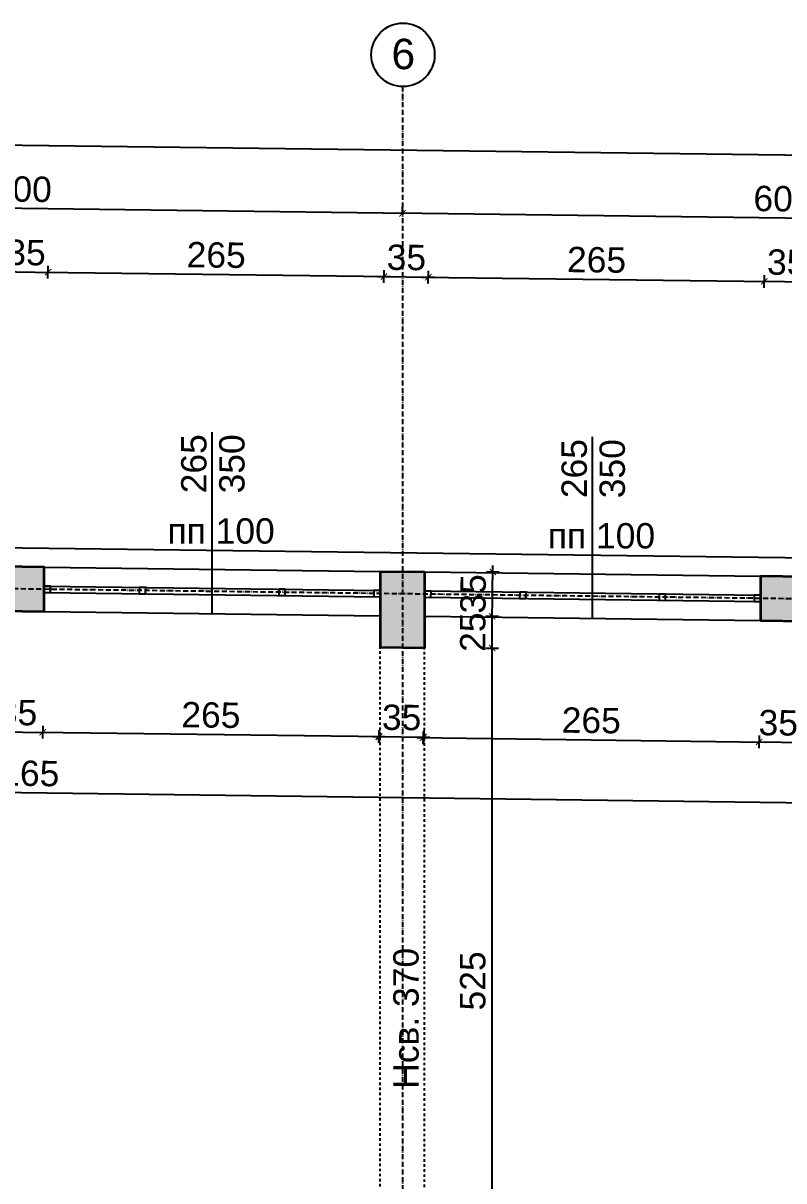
# Model space of a CAD drawing. Header units: inches. Extents: x -72385 to 39588, y -6525 to 66685.
# Drawn here: x -49284 to -48684, y 9605 to 10518 of the extents above; entities that cross this region are included whole.
import ezdxf

# ---------------------------------------------------------------- set-up
doc = ezdxf.new("R2010")
doc.units = ezdxf.units.IN
doc.header["$MEASUREMENT"] = 0
doc.linetypes.add('DashDot', pattern=[0.6, 0.4, -0.1, 0, -0.1])
doc.linetypes.add('Hidden', pattern=[0.4, 0.2, -0.2])
for name, color, linetype, lineweight in [('Изгледни линии', 253, 'Continuous', 25), ('Надписи Hсв', 252, 'Continuous', 25), ('Надписи коти външни', 252, 'Continuous', 25), ('Надписи коти вътрешни', 252, 'Continuous', 25), ('Надписи Оси', 252, 'Continuous', 25), ('Надписи прозорци', 252, 'Continuous', 25), ('Оси', 252, 'DashDot', 25), ('Прозорци', 251, 'Continuous', 25), ('Пунктир', 253, 'Hidden', 25), ('Разрезни линии', 7, 'Continuous', 35), ('Щрих стени', 254, 'Continuous', 25)]:
    doc.layers.add(name, color=color, linetype=linetype, lineweight=lineweight)
doc.styles.add('Arial Regular', font='arial.ttf')
doc.styles.get("Standard").update_dxf_attribs({"font": 'arial.ttf'})
doc.dimstyles.new('Annotative', dxfattribs={"dimscale": 0, "dimtxt": 20, "dimasz": 5, "dimexe": 5, "dimexo": 5, "dimgap": 5, "dimtad": 1, "dimdec": 0, "dimzin": 0, "dimdsep": 46, "dimtxsty": 'Standard', "dimblk": 'ARCHTICK', "dimcen": 5, "dimdle": 5, "dimadec": 0, "dimazin": 0, "dimtfac": 1, "dimtdec": 0, "dimtofl": 0, "dimtmove": 0, "dimatfit": 3, "dimldrblk": 'ARCHTICK', "dimfxl": 5, "dimfxlon": 1, "dimtolj": 1, "dimtzin": 0, "dimarcsym": 1})

# ---------------------------------------------------------------- blocks, each defined once
blk = doc.blocks.new('_ArchTick')
at = {"color": 0, "linetype": 'ByBlock', "const_width": 0.15}
blk.add_lwpolyline([(-0.5, -0.5), (0.5, 0.5)], dxfattribs=at)
blk = doc.blocks.new('*D609')
at = {"layer": 'Defpoints', "color": 0, "ltscale": 50, "transparency": 16777216}
for p in [(-51367.34, 10080.39), (-47202.34, 10027.37), (-47204.16, 9884.3)]:
    blk.add_point(p, dxfattribs=at)
at = {"layer": 'Надписи коти вътрешни', "color": 0, "lineweight": -2, "ltscale": 50, "transparency": 16777216}
for p, q in [((-51369.1, 9942.32), (-51369.22, 9932.32)), ((-51374.16, 9937.39), (-47199.16, 9884.24)), ((-47204.1, 9889.3), (-47204.22, 9879.3))]:
    blk.add_line(p, q, dxfattribs=at)
at = {"layer": 'Надписи коти вътрешни', "color": 0, "lineweight": -2, "ltscale": 50, "transparency": 16777216, "xscale": 5, "yscale": 5, "zscale": 5}
for p, rotation in [((-51369.16, 9937.32), 179.2706286525473), ((-47204.16, 9884.3), 359.2706286525473)]:
    blk.add_blockref('_ArchTick', p, dxfattribs=dict(at, rotation=rotation))
at = {"layer": 'Надписи коти вътрешни', "color": 0, "ltscale": 50, "transparency": 16777216, "insert": (-49286.47, 9926.02), "char_height": 20, "attachment_point": 5, "rotation": 359.27063}
blk.add_mtext('\\A1;4165', dxfattribs=at)
blk = doc.blocks.new('*D629')
at = {"layer": 'Defpoints', "color": 0, "ltscale": 50, "transparency": 16777216}
for p in [(-49302.34, 10054.55), (-49267.34, 10054.1), (-49268.56, 9958.39)]:
    blk.add_point(p, dxfattribs=at)
at = {"layer": 'Надписи коти вътрешни', "color": 0, "lineweight": -2, "ltscale": 50, "transparency": 16777216}
for p, q in [((-49303.49, 9963.84), (-49303.62, 9953.84)), ((-49268.49, 9963.39), (-49268.62, 9953.39)), ((-49308.56, 9958.9), (-49263.56, 9958.33))]:
    blk.add_line(p, q, dxfattribs=at)
at = {"layer": 'Надписи коти вътрешни', "color": 0, "lineweight": -2, "ltscale": 50, "transparency": 16777216, "xscale": 5, "yscale": 5, "zscale": 5}
for p, rotation in [((-49303.56, 9958.84), 179.2706286525581), ((-49268.56, 9958.39), 359.2706286525582)]:
    blk.add_blockref('_ArchTick', p, dxfattribs=dict(at, rotation=rotation))
at = {"layer": 'Надписи коти вътрешни', "color": 0, "ltscale": 50, "transparency": 16777216, "insert": (-49288.36, 9973.86), "char_height": 20, "attachment_point": 5, "rotation": 359.27063}
blk.add_mtext('\\A1;35', dxfattribs=at)
blk = doc.blocks.new('*D630')
at = {"layer": 'Defpoints', "color": 0, "ltscale": 50, "transparency": 16777216}
for p in [(-49267.34, 10054.1), (-49002.34, 10050.73), (-49003.56, 9955.02)]:
    blk.add_point(p, dxfattribs=at)
at = {"layer": 'Надписи коти вътрешни', "color": 0, "lineweight": -2, "ltscale": 50, "transparency": 16777216}
for p, q in [((-49268.49, 9963.39), (-49268.62, 9953.39)), ((-49003.49, 9960.02), (-49003.62, 9950.02)), ((-49273.56, 9958.46), (-48998.56, 9954.96))]:
    blk.add_line(p, q, dxfattribs=at)
at = {"layer": 'Надписи коти вътрешни', "color": 0, "lineweight": -2, "ltscale": 50, "transparency": 16777216, "xscale": 5, "yscale": 5, "zscale": 5}
for p, rotation in [((-49268.56, 9958.39), 179.270628652547), ((-49003.56, 9955.02), 359.270628652547)]:
    blk.add_blockref('_ArchTick', p, dxfattribs=dict(at, rotation=rotation))
at = {"layer": 'Надписи коти вътрешни', "color": 0, "ltscale": 50, "transparency": 16777216, "insert": (-49135.86, 9971.92), "char_height": 20, "attachment_point": 5, "rotation": 359.27063}
blk.add_mtext('\\A1;265', dxfattribs=at)
blk = doc.blocks.new('*D631')
at = {"layer": 'Defpoints', "color": 0, "ltscale": 50, "transparency": 16777216}
for p in [(-49002.34, 10015.73), (-48967.34, 10015.28), (-48968.11, 9954.57)]:
    blk.add_point(p, dxfattribs=at)
at = {"layer": 'Надписи коти вътрешни', "color": 0, "lineweight": -2, "ltscale": 50, "transparency": 16777216}
for p, q in [((-49003.05, 9960.01), (-49003.17, 9950.01)), ((-49008.11, 9955.08), (-48963.11, 9954.5)), ((-48968.05, 9959.57), (-48968.17, 9949.57))]:
    blk.add_line(p, q, dxfattribs=at)
at = {"layer": 'Надписи коти вътрешни', "color": 0, "lineweight": -2, "ltscale": 50, "transparency": 16777216, "xscale": 5, "yscale": 5, "zscale": 5}
for p, rotation in [((-49003.11, 9955.01), 179.2706286525403), ((-48968.11, 9954.57), 359.2706286525403)]:
    blk.add_blockref('_ArchTick', p, dxfattribs=dict(at, rotation=rotation))
at = {"layer": 'Надписи коти вътрешни', "color": 0, "ltscale": 50, "transparency": 16777216, "insert": (-48985.42, 9970.01), "char_height": 20, "attachment_point": 5, "rotation": 359.27063}
blk.add_mtext('\\A1;35', dxfattribs=at)
blk = doc.blocks.new('*D632')
at = {"layer": 'Defpoints', "color": 0, "ltscale": 50, "transparency": 16777216}
for p in [(-48967.34, 10049.84), (-48702.34, 10046.47), (-48703.56, 9950.75)]:
    blk.add_point(p, dxfattribs=at)
at = {"layer": 'Надписи коти вътрешни', "color": 0, "lineweight": -2, "ltscale": 50, "transparency": 16777216}
for p, q in [((-48973.56, 9954.19), (-48698.56, 9950.69)), ((-48968.49, 9959.13), (-48968.62, 9949.13)), ((-48703.49, 9955.75), (-48703.62, 9945.76))]:
    blk.add_line(p, q, dxfattribs=at)
at = {"layer": 'Надписи коти вътрешни', "color": 0, "lineweight": -2, "ltscale": 50, "transparency": 16777216, "xscale": 5, "yscale": 5, "zscale": 5}
for p, rotation in [((-48968.56, 9954.13), 179.270628652547), ((-48703.56, 9950.75), 359.270628652547)]:
    blk.add_blockref('_ArchTick', p, dxfattribs=dict(at, rotation=rotation))
at = {"layer": 'Надписи коти вътрешни', "color": 0, "ltscale": 50, "transparency": 16777216, "insert": (-48835.86, 9967.65), "char_height": 20, "attachment_point": 5, "rotation": 359.27063}
blk.add_mtext('\\A1;265', dxfattribs=at)
blk = doc.blocks.new('*D633')
at = {"layer": 'Defpoints', "color": 0, "ltscale": 50, "transparency": 16777216}
for p in [(-48702.34, 10046.47), (-48667.34, 10046.02), (-48668.56, 9950.31)]:
    blk.add_point(p, dxfattribs=at)
at = {"layer": 'Надписи коти вътрешни', "color": 0, "lineweight": -2, "ltscale": 50, "transparency": 16777216}
for p, q in [((-48708.56, 9950.82), (-48663.56, 9950.25)), ((-48703.49, 9955.75), (-48703.62, 9945.76)), ((-48668.49, 9955.31), (-48668.62, 9945.31))]:
    blk.add_line(p, q, dxfattribs=at)
at = {"layer": 'Надписи коти вътрешни', "color": 0, "lineweight": -2, "ltscale": 50, "transparency": 16777216, "xscale": 5, "yscale": 5, "zscale": 5}
for p, rotation in [((-48703.56, 9950.75), 179.2706286525581), ((-48668.56, 9950.31), 359.2706286525582)]:
    blk.add_blockref('_ArchTick', p, dxfattribs=dict(at, rotation=rotation))
at = {"layer": 'Надписи коти вътрешни', "color": 0, "ltscale": 50, "transparency": 16777216, "insert": (-48688.36, 9965.78), "char_height": 20, "attachment_point": 5, "rotation": 359.27063}
blk.add_mtext('\\A1;35', dxfattribs=at)
blk = doc.blocks.new('*D987')
at = {"layer": 'Defpoints', "color": 0, "ltscale": 50, "transparency": 16777216}
for p in [(-48967.34, 10024.84), (-48914, 10024.84), (-48967.34, 9499.79)]:
    blk.add_point(p, dxfattribs=at)
at = {"layer": 'Надписи коти вътрешни', "color": 0, "lineweight": -2, "ltscale": 50, "transparency": 16777216}
for p, q in [((-48919, 10024.84), (-48909, 10024.84)), ((-48914, 9494.79), (-48914, 10029.84)), ((-48919, 9499.79), (-48909, 9499.79))]:
    blk.add_line(p, q, dxfattribs=at)
at = {"layer": 'Надписи коти вътрешни', "color": 0, "lineweight": -2, "ltscale": 50, "transparency": 16777216, "xscale": 5, "yscale": 5, "zscale": 5}
for p, rotation in [((-48914, 10024.84), 90), ((-48914, 9499.79), 270)]:
    blk.add_blockref('_ArchTick', p, dxfattribs=dict(at, rotation=rotation))
at = {"layer": 'Надписи коти вътрешни', "color": 0, "ltscale": 50, "transparency": 16777216, "insert": (-48929.21, 9762.32), "char_height": 20, "attachment_point": 5, "rotation": 90}
blk.add_mtext('\\A1;525', dxfattribs=at)
blk = doc.blocks.new('*D988')
at = {"layer": 'Defpoints', "color": 0, "ltscale": 50, "transparency": 16777216}
for p in [(-48967.34, 10049.84), (-48914, 10049.84), (-48967.34, 10024.84)]:
    blk.add_point(p, dxfattribs=at)
at = {"layer": 'Надписи коти вътрешни', "color": 0, "lineweight": -2, "ltscale": 50, "transparency": 16777216}
for p, q in [((-48914, 10019.84), (-48914, 10054.84)), ((-48919, 10049.84), (-48909, 10049.84)), ((-48919, 10024.84), (-48909, 10024.84))]:
    blk.add_line(p, q, dxfattribs=at)
at = {"layer": 'Надписи коти вътрешни', "color": 0, "lineweight": -2, "ltscale": 50, "transparency": 16777216, "xscale": 5, "yscale": 5, "zscale": 5}
for p, rotation in [((-48914, 10049.84), 90), ((-48914, 10024.84), 270)]:
    blk.add_blockref('_ArchTick', p, dxfattribs=dict(at, rotation=rotation))
at = {"layer": 'Надписи коти вътрешни', "color": 0, "ltscale": 50, "transparency": 16777216, "insert": (-48929.21, 10037.34), "char_height": 20, "attachment_point": 5, "rotation": 90}
blk.add_mtext('\\A1;25', dxfattribs=at)
blk = doc.blocks.new('*D6170')
at = {"layer": 'Defpoints', "color": 0, "ltscale": 50, "transparency": 16777216}
for p in [(-49264.38, 10321.14), (-49302.34, 10089.11), (-49267.34, 10088.66)]:
    blk.add_point(p, dxfattribs=at)
at = {"layer": 'Надписи коти външни', "color": 0, "lineweight": -2, "ltscale": 50, "transparency": 16777216}
for p, q in [((-49299.44, 10316.59), (-49299.31, 10326.59)), ((-49264.44, 10316.14), (-49264.31, 10326.14)), ((-49304.38, 10321.65), (-49259.38, 10321.08))]:
    blk.add_line(p, q, dxfattribs=at)
at = {"layer": 'Надписи коти външни', "color": 0, "lineweight": -2, "ltscale": 50, "transparency": 16777216, "xscale": 5, "yscale": 5, "zscale": 5}
for p, rotation in [((-49299.38, 10321.59), 179.2706286525403), ((-49264.38, 10321.14), 359.2706286525403)]:
    blk.add_blockref('_ArchTick', p, dxfattribs=dict(at, rotation=rotation))
at = {"layer": 'Надписи коти външни', "color": 0, "ltscale": 50, "transparency": 16777216, "insert": (-49281.68, 10336.58), "char_height": 20, "attachment_point": 5, "rotation": 359.27063}
blk.add_mtext('\\A1;35', dxfattribs=at)
blk = doc.blocks.new('*D6171')
at = {"layer": 'Defpoints', "color": 0, "ltscale": 50, "transparency": 16777216}
for p in [(-48999.38, 10317.77), (-49267.34, 10088.66), (-49002.34, 10085.29)]:
    blk.add_point(p, dxfattribs=at)
at = {"layer": 'Надписи коти външни', "color": 0, "lineweight": -2, "ltscale": 50, "transparency": 16777216}
for p, q in [((-49264.44, 10316.14), (-49264.31, 10326.14)), ((-49269.38, 10321.21), (-48994.38, 10317.7)), ((-48999.44, 10312.77), (-48999.31, 10322.77))]:
    blk.add_line(p, q, dxfattribs=at)
at = {"layer": 'Надписи коти външни', "color": 0, "lineweight": -2, "ltscale": 50, "transparency": 16777216, "xscale": 5, "yscale": 5, "zscale": 5}
for p, rotation in [((-49264.38, 10321.14), 179.2706286525463), ((-48999.38, 10317.77), 359.2706286525462)]:
    blk.add_blockref('_ArchTick', p, dxfattribs=dict(at, rotation=rotation))
at = {"layer": 'Надписи коти външни', "color": 0, "ltscale": 50, "transparency": 16777216, "insert": (-49131.68, 10334.67), "char_height": 20, "attachment_point": 5, "rotation": 359.27063}
blk.add_mtext('\\A1;265', dxfattribs=at)
blk = doc.blocks.new('*D6172')
at = {"layer": 'Defpoints', "color": 0, "ltscale": 50, "transparency": 16777216}
for p in [(-48964.38, 10317.32), (-49002.34, 10085.29), (-48967.34, 10084.84)]:
    blk.add_point(p, dxfattribs=at)
at = {"layer": 'Надписи коти външни', "color": 0, "lineweight": -2, "ltscale": 50, "transparency": 16777216}
for p, q in [((-49004.38, 10317.83), (-48959.38, 10317.26)), ((-48999.44, 10312.77), (-48999.31, 10322.77)), ((-48964.44, 10312.32), (-48964.31, 10322.32))]:
    blk.add_line(p, q, dxfattribs=at)
at = {"layer": 'Надписи коти външни', "color": 0, "lineweight": -2, "ltscale": 50, "transparency": 16777216, "xscale": 5, "yscale": 5, "zscale": 5}
for p, rotation in [((-48999.38, 10317.77), 179.2706286525403), ((-48964.38, 10317.32), 359.2706286525403)]:
    blk.add_blockref('_ArchTick', p, dxfattribs=dict(at, rotation=rotation))
at = {"layer": 'Надписи коти външни', "color": 0, "ltscale": 50, "transparency": 16777216, "insert": (-48981.68, 10332.76), "char_height": 20, "attachment_point": 5, "rotation": 359.27063}
blk.add_mtext('\\A1;35', dxfattribs=at)
blk = doc.blocks.new('*D6173')
at = {"layer": 'Defpoints', "color": 0, "ltscale": 50, "transparency": 16777216}
for p in [(-48699.38, 10313.95), (-48967.34, 10084.84), (-48702.34, 10081.47)]:
    blk.add_point(p, dxfattribs=at)
at = {"layer": 'Надписи коти външни', "color": 0, "lineweight": -2, "ltscale": 50, "transparency": 16777216}
for p, q in [((-48969.38, 10317.39), (-48694.38, 10313.89)), ((-48964.44, 10312.32), (-48964.31, 10322.32)), ((-48699.44, 10308.95), (-48699.31, 10318.95))]:
    blk.add_line(p, q, dxfattribs=at)
at = {"layer": 'Надписи коти външни', "color": 0, "lineweight": -2, "ltscale": 50, "transparency": 16777216, "xscale": 5, "yscale": 5, "zscale": 5}
for p, rotation in [((-48964.38, 10317.32), 179.270628652547), ((-48699.38, 10313.95), 359.270628652547)]:
    blk.add_blockref('_ArchTick', p, dxfattribs=dict(at, rotation=rotation))
at = {"layer": 'Надписи коти външни', "color": 0, "ltscale": 50, "transparency": 16777216, "insert": (-48831.68, 10330.85), "char_height": 20, "attachment_point": 5, "rotation": 359.27063}
blk.add_mtext('\\A1;265', dxfattribs=at)
blk = doc.blocks.new('*D6159')
at = {"layer": 'Defpoints', "color": 0, "ltscale": 50, "transparency": 16777216}
for p in [(-48664.38, 10313.5), (-48702.34, 10081.47), (-48667.34, 10081.02)]:
    blk.add_point(p, dxfattribs=at)
at = {"layer": 'Надписи коти външни', "color": 0, "lineweight": -2, "ltscale": 50, "transparency": 16777216}
for p, q in [((-48699.44, 10308.95), (-48699.31, 10318.95)), ((-48664.44, 10308.5), (-48664.31, 10318.5)), ((-48704.38, 10314.01), (-48659.38, 10313.44))]:
    blk.add_line(p, q, dxfattribs=at)
at = {"layer": 'Надписи коти външни', "color": 0, "lineweight": -2, "ltscale": 50, "transparency": 16777216, "xscale": 5, "yscale": 5, "zscale": 5}
for p, rotation in [((-48699.38, 10313.95), 179.2706286525463), ((-48664.38, 10313.5), 359.2706286525462)]:
    blk.add_blockref('_ArchTick', p, dxfattribs=dict(at, rotation=rotation))
at = {"layer": 'Надписи коти външни', "color": 0, "ltscale": 50, "transparency": 16777216, "insert": (-48681.68, 10328.94), "char_height": 20, "attachment_point": 5, "rotation": 359.27063}
blk.add_mtext('\\A1;35', dxfattribs=at)
blk = doc.blocks.new('*D6209')
at = {"layer": 'Defpoints', "color": 0, "ltscale": 50, "transparency": 16777216}
for p in [(-48984.84, 10367.59), (-48984.84, 10367.59), (-48384.84, 10359.99)]:
    blk.add_point(p, dxfattribs=at)
at = {"layer": 'Надписи коти външни', "color": 0, "lineweight": -2, "ltscale": 50, "transparency": 16777216}
for p, q in [((-48984.84, 10367.59), (-48984.77, 10372.59)), ((-48379.84, 10359.93), (-48989.84, 10367.65)), ((-48384.84, 10359.99), (-48384.77, 10364.99))]:
    blk.add_line(p, q, dxfattribs=at)
at = {"layer": 'Надписи коти външни', "color": 0, "lineweight": -2, "ltscale": 50, "transparency": 16777216, "xscale": 5, "yscale": 5, "zscale": 5}
for p, rotation in [((-48984.84, 10367.59), 179.2746527504725), ((-48384.84, 10359.99), 359.2746527504724)]:
    blk.add_blockref('_ArchTick', p, dxfattribs=dict(at, rotation=rotation))
at = {"layer": 'Надписи коти външни', "color": 0, "ltscale": 50, "transparency": 16777216, "insert": (-48684.64, 10379), "char_height": 20, "attachment_point": 5, "rotation": 359.27465}
blk.add_mtext('\\A1;600', dxfattribs=at)
blk = doc.blocks.new('*D6236')
at = {"layer": 'Defpoints', "color": 0, "ltscale": 50, "transparency": 16777216}
for p in [(-49584.84, 10375.23), (-49584.84, 10375.23), (-48984.84, 10367.59)]:
    blk.add_point(p, dxfattribs=at)
at = {"layer": 'Надписи коти външни', "color": 0, "lineweight": -2, "ltscale": 50, "transparency": 16777216}
for p, q in [((-49584.84, 10375.23), (-49584.77, 10380.23)), ((-48979.84, 10367.52), (-49589.84, 10375.29)), ((-48984.84, 10367.59), (-48984.77, 10372.59))]:
    blk.add_line(p, q, dxfattribs=at)
at = {"layer": 'Надписи коти външни', "color": 0, "lineweight": -2, "ltscale": 50, "transparency": 16777216, "xscale": 5, "yscale": 5, "zscale": 5}
for p, rotation in [((-49584.84, 10375.23), 179.2706286525473), ((-48984.84, 10367.59), 359.2706286525473)]:
    blk.add_blockref('_ArchTick', p, dxfattribs=dict(at, rotation=rotation))
at = {"layer": 'Надписи коти външни', "color": 0, "ltscale": 50, "transparency": 16777216, "insert": (-49284.64, 10386.62), "char_height": 20, "attachment_point": 5, "rotation": 359.27063}
blk.add_mtext('\\A1;600', dxfattribs=at)
blk = doc.blocks.new('*D6241')
at = {"layer": 'Defpoints', "color": 0, "ltscale": 50, "transparency": 16777216}
for p in [(-40218.1, 10305.99), (-52317.34, 10127.49), (-40222.34, 9973.51)]:
    blk.add_point(p, dxfattribs=at)
at = {"layer": 'Надписи коти външни', "color": 0, "lineweight": -2, "ltscale": 50, "transparency": 16777216}
for p, q in [((-52313.17, 10454.96), (-52313.04, 10464.96)), ((-52318.1, 10460.03), (-40213.11, 10305.92)), ((-40218.17, 10300.99), (-40218.04, 10310.99))]:
    blk.add_line(p, q, dxfattribs=at)
at = {"layer": 'Надписи коти външни', "color": 0, "lineweight": -2, "ltscale": 50, "transparency": 16777216, "xscale": 5, "yscale": 5, "zscale": 5}
for p, rotation in [((-52313.1, 10459.96), 179.2706286525472), ((-40218.1, 10305.99), 359.2706286525473)]:
    blk.add_blockref('_ArchTick', p, dxfattribs=dict(at, rotation=rotation))
at = {"layer": 'Надписи коти външни', "color": 0, "ltscale": 50, "transparency": 16777216, "insert": (-46265.41, 10398.18), "char_height": 20, "attachment_point": 5, "rotation": 359.27063}
blk.add_mtext('\\A1;12095', dxfattribs=at)
blk = doc.blocks.new('*D7793')
at = {"layer": 'Defpoints', "color": 0, "ltscale": 10, "transparency": 16777216}
for p in [(-48913.55, 10084.84), (-48775.17, 10083.07), (-48775.62, 10048.08)]:
    blk.add_point(p, dxfattribs=at)
at = {"layer": 'Надписи коти вътрешни', "color": 0, "lineweight": -2, "ltscale": 10, "transparency": 16777216}
for p, q in [((-48914.06, 10044.84), (-48913.49, 10089.84)), ((-48908.55, 10084.77), (-48918.55, 10084.9)), ((-48909, 10049.78), (-48919, 10049.9))]:
    blk.add_line(p, q, dxfattribs=at)
at = {"layer": 'Надписи коти вътрешни', "color": 0, "lineweight": -2, "ltscale": 10, "transparency": 16777216, "xscale": 5, "yscale": 5, "zscale": 5}
for p, rotation in [((-48913.55, 10084.84), 89.27062865255718), ((-48914, 10049.84), 269.2706286525572)]:
    blk.add_blockref('_ArchTick', p, dxfattribs=dict(at, rotation=rotation))
at = {"layer": 'Надписи коти вътрешни', "color": 0, "ltscale": 10, "transparency": 16777216, "insert": (-48928.99, 10067.53), "char_height": 20, "attachment_point": 5, "rotation": 89.27063}
blk.add_mtext('\\A1;35', dxfattribs=at)

msp = doc.modelspace()

# ---------------------------------------------------------------- hatches: boundary and pattern name
at = {"layer": 'Щрих стени', "ltscale": 10}
h = msp.add_hatch(color=256, dxfattribs=at)
h.dxf.hatch_style = 1
h.paths.add_polyline_path([(-47467.34, 10065.75), (-47502.34, 10066.19), (-47502.34, 10031.19), (-47467.34, 10030.74)])
h.paths.add_polyline_path([(-47767.34, 10069.57), (-47802.34, 10070.01), (-47802.34, 10010.01), (-47767.34, 10009.56)])
h.paths.add_polyline_path([(-48067.34, 10073.38), (-48102.34, 10073.83), (-48102.34, 10038.83), (-48067.34, 10038.38)])
h.paths.add_polyline_path([(-48367.34, 10077.2), (-48402.34, 10077.65), (-48402.34, 10017.64), (-48367.34, 10017.2)])
h.paths.add_polyline_path([(-48667.34, 10081.02), (-48702.34, 10081.47), (-48702.34, 10046.47), (-48667.34, 10046.02)])
h.paths.add_polyline_path([(-48967.34, 10084.84), (-49002.34, 10085.29), (-49002.34, 10025.28), (-48967.34, 10024.84)])
h.paths.add_polyline_path([(-49267.34, 10088.66), (-49302.34, 10089.11), (-49302.34, 10054.1), (-49267.34, 10053.66)])
h.paths.add_polyline_path([(-49567.34, 10092.48), (-49602.34, 10092.93), (-49602.34, 10032.92), (-49567.34, 10032.48)])
h.paths.add_polyline_path([(-49867.34, 10096.3), (-49902.34, 10096.74), (-49902.34, 10061.74), (-49867.34, 10061.3)])
h.paths.add_polyline_path([(-50167.34, 10100.12), (-50202.34, 10100.56), (-50202.34, 10040.56), (-50167.34, 10040.11)])
h.paths.add_polyline_path([(-50467.34, 10103.94), (-50502.34, 10104.38), (-50502.34, 10069.38), (-50467.34, 10068.93)])
h.paths.add_polyline_path([(-50767.34, 10107.76), (-50802.34, 10108.2), (-50802.34, 10048.2), (-50767.34, 10047.75)])
h.paths.add_polyline_path([(-51067.34, 10111.58), (-51102.34, 10112.02), (-51102.34, 10077.02), (-51067.34, 10076.57)])

# ---------------------------------------------------------------- linework, layer by layer
at = {"layer": 'Изгледни линии', "ltscale": 50}
for p, q in [((-51382.34, 10130.59), (-46572.34, 10069.35)), ((-49267.34, 10088.66), (-49002.34, 10085.29)), ((-48967.34, 10084.84), (-48702.34, 10081.47)), ((-49267.34, 10053.66), (-49002.34, 10050.28)), ((-48967.34, 10049.84), (-48702.34, 10046.47))]:
    msp.add_line(p, q, dxfattribs=at)
at = {"layer": 'Надписи Оси', "ltscale": 50}
msp.add_circle((-48984.4, 10492.59), 25, dxfattribs=at)
at = {"layer": 'Надписи прозорци', "ltscale": 50}
for p, q in [((-49134.84, 10051.97), (-49134.84, 10195.12)), ((-48834.84, 10048.15), (-48834.84, 10191.3))]:
    msp.add_line(p, q, dxfattribs=at)
at = {"layer": 'Оси', "ltscale": 10}
for p, q in [((-48984.84, 10467.6), (-48984.84, 7867.38)), ((-39839.84, 9951.14), (-52699.84, 10114.86))]:
    msp.add_line(p, q, dxfattribs=at)
at = {"layer": 'Прозорци', "ltscale": 50}
for p, q in [((-49267.34, 10073.66), (-49002.34, 10070.29)), ((-48967.34, 10069.84), (-48702.34, 10066.47)), ((-49267.34, 10068.66), (-49002.34, 10065.29)), ((-48967.34, 10064.84), (-48702.34, 10061.47))]:
    msp.add_line(p, q, dxfattribs=at)
for points in [[(-49267.34, 10068.66), (-49262.34, 10068.6), (-49262.27, 10073.6), (-49267.27, 10073.66), (-49267.34, 10068.66)], [(-49192.35, 10067.7), (-49187.35, 10067.64), (-49187.29, 10072.64), (-49192.29, 10072.7), (-49192.35, 10067.7)], [(-49082.39, 10066.3), (-49077.39, 10066.24), (-49077.33, 10071.24), (-49082.32, 10071.3), (-49082.39, 10066.3)], [(-49007.4, 10065.36), (-49002.4, 10065.29), (-49002.34, 10070.29), (-49007.34, 10070.36), (-49007.4, 10065.36)], [(-48967.34, 10064.84), (-48962.34, 10064.78), (-48962.27, 10069.78), (-48967.27, 10069.84), (-48967.34, 10064.84)], [(-48892.35, 10063.89), (-48887.35, 10063.82), (-48887.29, 10068.82), (-48892.29, 10068.89), (-48892.35, 10063.89)], [(-48782.39, 10062.49), (-48777.39, 10062.42), (-48777.33, 10067.42), (-48782.32, 10067.49), (-48782.39, 10062.49)], [(-48707.4, 10061.54), (-48702.4, 10061.47), (-48702.34, 10066.47), (-48707.34, 10066.54), (-48707.4, 10061.54)]]:
    msp.add_lwpolyline(points, dxfattribs=at)
at = {"layer": 'Пунктир', "ltscale": 10}
for p, q in [((-49002.34, 9500.24), (-49002.34, 10025.28)), ((-48967.34, 9499.79), (-48967.34, 10024.84))]:
    msp.add_line(p, q, dxfattribs=at)
at = {"layer": 'Разрезни линии', "ltscale": 50}
for p, q in [((-49002.34, 10085.29), (-48967.34, 10084.84)), ((-49002.34, 10085.29), (-49002.34, 10025.28)), ((-48967.34, 10084.84), (-48967.34, 10024.84)), ((-48967.34, 10024.84), (-49002.34, 10025.28))]:
    msp.add_line(p, q, dxfattribs=at)
for points in [[(-49302.34, 10089.11), (-49302.34, 10054.1), (-49267.34, 10053.66), (-49267.34, 10088.66)], [(-48702.34, 10081.47), (-48702.34, 10046.47), (-48667.34, 10046.02), (-48667.34, 10081.02)]]:
    msp.add_lwpolyline(points, close=True, dxfattribs=at)

# ---------------------------------------------------------------- texts
at = {"layer": 'Надписи Hсв', "ltscale": 100, "insert": (-48992.04, 9677.27), "char_height": 20, "width": 180.4891, "attachment_point": 1, "rotation": 90, "style": 'Arial Regular'}
msp.add_mtext('\\pxt8;Hсв. 370', dxfattribs=at)
at = {"layer": 'Надписи Оси', "ltscale": 100, "insert": (-48997.72, 10505.31), "char_height": 24, "width": 27.2128, "attachment_point": 1, "style": 'Arial Regular'}
msp.add_mtext('\\pxqc;6', dxfattribs=at)
at = {"layer": 'Надписи прозорци', "ltscale": 100, "char_height": 20, "width": 180.4891, "attachment_point": 1, "rotation": 90, "style": 'Arial Regular'}
for s, insert in [('265', (-49159.35, 10146.83)), ('350', (-49129.35, 10146.75)), ('265', (-48859.35, 10143.01)), ('350', (-48829.35, 10142.93))]:
    msp.add_mtext(s, dxfattribs=dict(at, insert=insert))
at = {"layer": 'Надписи прозорци', "ltscale": 100, "char_height": 20, "width": 180.4891, "attachment_point": 1, "style": 'Arial Regular'}
for insert in [(-49170.15, 10127.17), (-48870.15, 10123.35)]:
    msp.add_mtext('пп 100', dxfattribs=dict(at, insert=insert))

# ---------------------------------------------------------------- dimensions: what is measured, and where the dimension line sits
at = {"layer": 'Надписи коти външни', "ltscale": 50}
dim = msp.add_aligned_dim(p1=(-52317.34, 10127.49), p2=(-40222.34, 9973.51), distance=332.5, text='12095', dimstyle='Annotative', override={"dimscale": 0, "dimtix": 0, "dimtofl": 0, "dimtmove": 0, "dimatfit": 3}, dxfattribs=at)
dim.commit()
dim.dimension.update_dxf_attribs({"geometry": '*D6241', "text_midpoint": (-46265.41, 10398.18)})
for p1, p2, distance, picture, middle in [((-48984.84, 10367.59), (-49584.84, 10375.23), 0, '*D6236', (-49284.64, 10386.62)), ((-48384.84, 10359.99), (-48984.84, 10367.59), 0, '*D6209', (-48684.64, 10379)), ((-49267.34, 10088.66), (-49002.34, 10085.29), 232.5, '*D6171', (-49131.68, 10334.67)), ((-48967.34, 10084.84), (-48702.34, 10081.47), 232.5, '*D6173', (-48831.68, 10330.85))]:
    dim = msp.add_aligned_dim(p1=p1, p2=p2, distance=distance, dimstyle='Annotative', override={"dimscale": 0, "dimtix": 0, "dimtofl": 0, "dimtmove": 0, "dimatfit": 3}, dxfattribs=at)
    dim.commit()
    dim.dimension.update_dxf_attribs({"geometry": picture, "text_midpoint": middle})
for base, p1, p2, picture, middle in [((-49264.38, 10321.14), (-49302.34, 10089.11), (-49267.34, 10088.66), '*D6170', (-49281.88, 10321.36)), ((-48964.38, 10317.32), (-49002.34, 10085.29), (-48967.34, 10084.84), '*D6172', (-48981.88, 10317.55)), ((-48664.38, 10313.5), (-48702.34, 10081.47), (-48667.34, 10081.02), '*D6159', (-48681.88, 10313.73))]:
    dim = msp.add_linear_dim(base=base, p1=p1, p2=p2, angle=359.27063, dimstyle='Annotative', override={"dimscale": 0, "dimtix": 0, "dimtofl": 0, "dimtmove": 0, "dimatfit": 3}, dxfattribs=at)
    dim.commit()
    dim.dimension.update_dxf_attribs({"geometry": picture, "text_midpoint": middle, "dimtype": 129})
at = {"layer": 'Надписи коти вътрешни', "ltscale": 10}
dim = msp.add_linear_dim(base=(-48913.55, 10084.84), p1=(-48775.62, 10048.08), p2=(-48775.17, 10083.07), angle=89.27063, dimstyle='Annotative', override={"dimscale": 0, "dimtix": 0, "dimtofl": 0, "dimtmove": 0, "dimatfit": 3}, dxfattribs=at)
dim.commit()
dim.dimension.update_dxf_attribs({"geometry": '*D7793', "text_midpoint": (-48913.77, 10067.34), "dimtype": 129})
at = {"layer": 'Надписи коти вътрешни', "ltscale": 50}
for p1, p2, distance, picture, middle in [((-51367.34, 10080.39), (-47202.34, 10027.37), -143.08, '*D609', (-49286.47, 9926.02)), ((-49267.34, 10054.1), (-49002.34, 10050.73), -95.72, '*D630', (-49135.86, 9971.92)), ((-48967.34, 10049.84), (-48702.34, 10046.47), -95.72, '*D632', (-48835.86, 9967.65))]:
    dim = msp.add_aligned_dim(p1=p1, p2=p2, distance=distance, dimstyle='Annotative', override={"dimscale": 0, "dimtix": 0, "dimtofl": 0, "dimtmove": 0, "dimatfit": 3}, dxfattribs=at)
    dim.commit()
    dim.dimension.update_dxf_attribs({"geometry": picture, "text_midpoint": middle})
for base, p1, p2, angle, picture, middle in [((-49268.56, 9958.39), (-49302.34, 10054.55), (-49267.34, 10054.1), 359.27063, '*D629', (-49288.56, 9958.65)), ((-48914, 10049.84), (-48967.34, 10024.84), (-48967.34, 10049.84), 90, '*D988', (-48914, 10037.34)), ((-48668.56, 9950.31), (-48702.34, 10046.47), (-48667.34, 10046.02), 359.27063, '*D633', (-48688.56, 9950.56)), ((-48968.11, 9954.57), (-49002.34, 10015.73), (-48967.34, 10015.28), 359.27063, '*D631', (-48985.61, 9954.79))]:
    dim = msp.add_linear_dim(base=base, p1=p1, p2=p2, angle=angle, dimstyle='Annotative', override={"dimscale": 0, "dimtix": 0, "dimtofl": 0, "dimtmove": 0, "dimatfit": 3}, dxfattribs=at)
    dim.commit()
    dim.dimension.update_dxf_attribs({"geometry": picture, "text_midpoint": middle, "dimtype": 129})
dim = msp.add_linear_dim(base=(-48914, 10024.84), p1=(-48967.34, 9499.79), p2=(-48967.34, 10024.84), angle=90, dimstyle='Annotative', override={"dimscale": 0, "dimtix": 0, "dimtofl": 0, "dimtmove": 0, "dimatfit": 3}, dxfattribs=at)
dim.commit()
dim.dimension.update_dxf_attribs({"geometry": '*D987', "text_midpoint": (-48929.21, 9762.32)})

doc.saveas('drawing.dxf')
